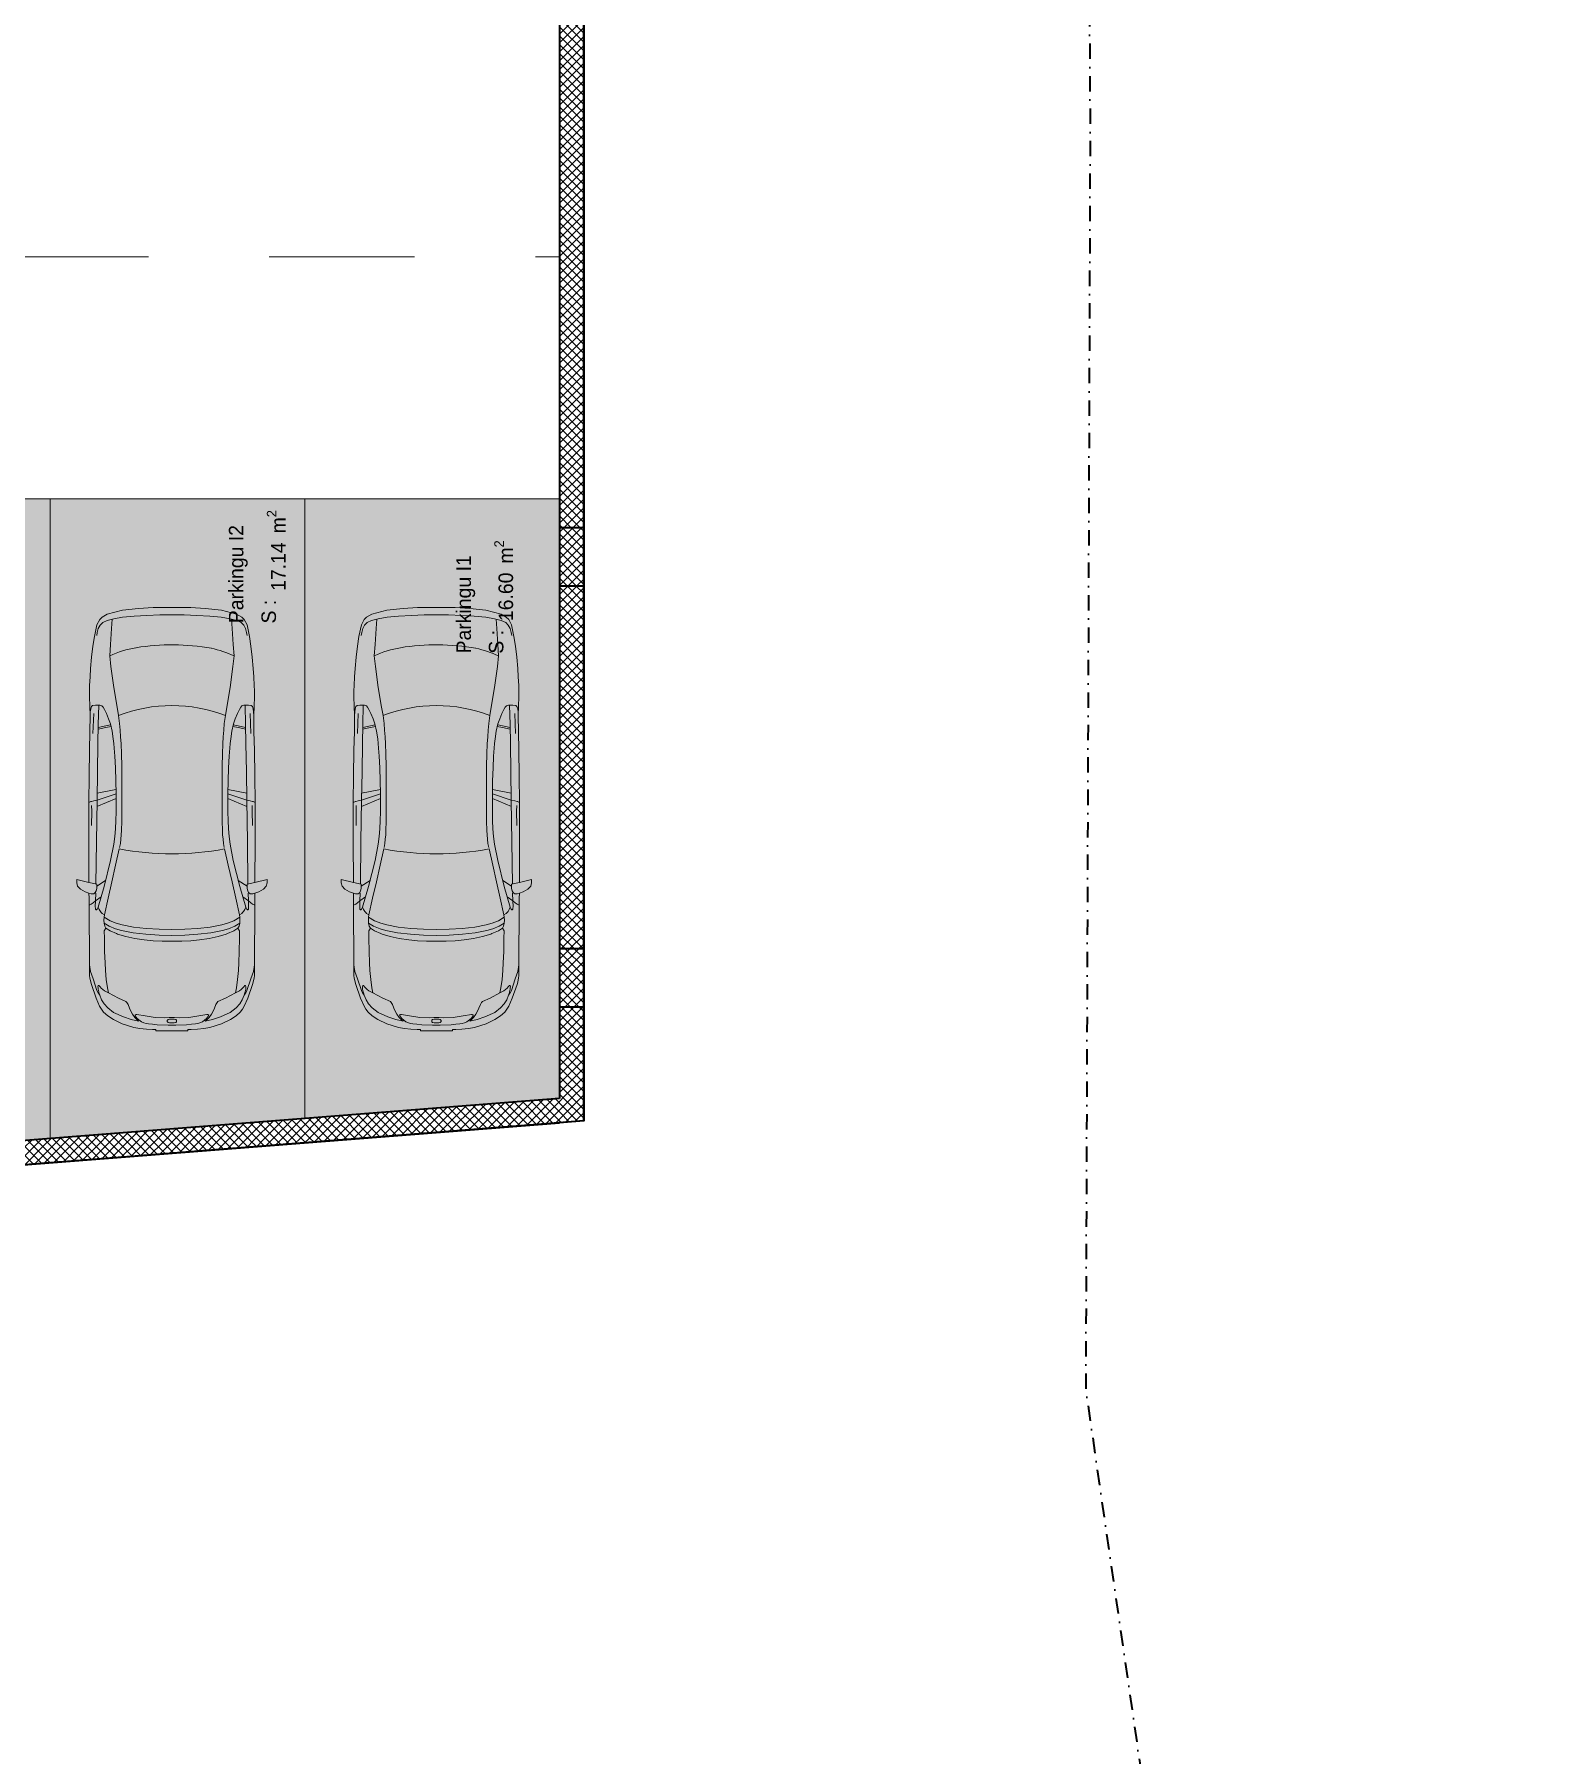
# Model space of a CAD drawing. Header units: millimetres. Extents: x 635850 to 824661, y -5878409 to -5774454.
# Drawn here: x 808876 to 824661, y -5825531 to -5807753 of the extents above; entities that cross this region are included whole.
import ezdxf
from ezdxf.enums import TextEntityAlignment as Align

# ---------------------------------------------------------------- set-up
doc = ezdxf.new("R2010")
doc.units = ezdxf.units.MM
doc.header["$MEASUREMENT"] = 0
doc.linetypes.add('A - Long Dashed', pattern=[2750, 1500, -1250])
doc.linetypes.add('Dot & Dashed', pattern=[335.138881, 158.75, -88.194444, 0, -88.194437])
for name, color, linetype, lineweight, true_color in [('A - Ndertesa 1 - Veturat_Pen_No__102', 7, 'Continuous', 13, 0xcccccc), ('A - Ndertesa 4 - Parcelat_Pen_No__8', 7, 'Continuous', 35, 0xa80f02), ('A - Ndertesa 9 test_Pen_No__102', 7, 'Continuous', 13, 0xcccccc), ('A - Ndertesa 9 test_Pen_No__249', 7, 'Continuous', 13, 0xe8e8e8), ('A - Ndertesa 9 test_Pen_No__82', 7, 'Continuous', 20, 0xaaaaaa), ('A - Ndertesa 9 test_Pen_No__94', 7, 'Continuous', 13, 0xe4ad2c)]:
    doc.layers.add(name, color=color, linetype=linetype, lineweight=lineweight, true_color=true_color)
doc.layers.add('A - Ndertesa 9 test', color=7, linetype='Continuous')
for name, color, linetype, lineweight in [('A - Ndertesa 9 test_Pen_No__101', 252, 'Continuous', 13), ('A - Ndertesa 9 test_Pen_No__22', 8, 'Continuous', 35), ('A - Ndertesa 9 test_Pen_No__42', 8, 'Continuous', 25), ('ARCHICAD Zone Stamps_Pen_No__101', 252, 'Continuous', 13)]:
    doc.layers.add(name, color=color, linetype=linetype, lineweight=lineweight)
doc.styles.add('GENERATED_STYLE_1', font='GOTHIC.TTF')
pattern_1 = [(45, (664183.82, -5827429.525), (-45.96194, 45.96194), []), (135, (664183.82, -5827429.525), (45.96194, 45.96194), [])]

# ---------------------------------------------------------------- blocks, each defined once
blk = doc.blocks.new('Parkingu I1__80', base_point=(813541, -5813528))
at = {"layer": 'A - Ndertesa 9 test_Pen_No__94', "linetype": 'Continuous', "lineweight": 0, "true_color": 0xffffff}
blk.add_hatch(color=7, dxfattribs=at).paths.add_polyline_path([(814304, -5812552), (811671, -5812552), (811671, -5818958), (814304, -5818751)])
at = {"layer": 'ARCHICAD Zone Stamps_Pen_No__101', "color": 252, "lineweight": 13, "insert": (813630, -5813817), "char_height": 150, "attachment_point": 1, "rotation": 90, "style": 'GENERATED_STYLE_1'}
blk.add_mtext('\\A1;{\\pql;\\pt0,5050;\\fCentury Gothic|b0|i0|c0|p34;16.60\\fCentury Gothic|b0|i0|c0|p34;\\A1{\\H.66x;\\S^  ;}\\fCentury Gothic|b0|i0|c0|p34; m\\fCentury Gothic|b0|i0|c0|p34;\\A1{\\H.66x;\\S2^  ;}}', dxfattribs=at)
at = {"layer": 'ARCHICAD Zone Stamps_Pen_No__101', "color": 252, "lineweight": 13, "style": 'GENERATED_STYLE_1'}
for tag, p in [('DUMMY_849', (813238, -5812957)), ('calculatedAreaCode', (813574, -5814154)), ('ROOM_NAME', (813238, -5814151))]:
    blk.add_attdef(tag, text='', height=150, rotation=90, dxfattribs=at).set_placement(p, align=Align.TOP_LEFT)
blk = doc.blocks.new('Parkingu I2__81', base_point=(811189, -5813214))
at = {"layer": 'A - Ndertesa 9 test_Pen_No__94', "linetype": 'Continuous', "lineweight": 0, "true_color": 0xffffff}
blk.add_hatch(color=7, dxfattribs=at).paths.add_polyline_path([(811671, -5812552), (809037, -5812552), (809037, -5819164), (811671, -5818958)])
at = {"layer": 'ARCHICAD Zone Stamps_Pen_No__101', "color": 252, "lineweight": 13, "insert": (811279, -5813504), "char_height": 150, "attachment_point": 1, "rotation": 90, "style": 'GENERATED_STYLE_1'}
blk.add_mtext('\\A1;{\\pql;\\pt0,5050;\\fCentury Gothic|b0|i0|c0|p34;17.14\\fCentury Gothic|b0|i0|c0|p34;\\A1{\\H.66x;\\S^  ;}\\fCentury Gothic|b0|i0|c0|p34; m\\fCentury Gothic|b0|i0|c0|p34;\\A1{\\H.66x;\\S2^  ;}}', dxfattribs=at)
at = {"layer": 'ARCHICAD Zone Stamps_Pen_No__101', "color": 252, "lineweight": 13, "style": 'GENERATED_STYLE_1'}
for tag, p in [('DUMMY_849', (810886, -5812643)), ('calculatedAreaCode', (811223, -5813841)), ('ROOM_NAME', (810886, -5813838))]:
    blk.add_attdef(tag, text='', height=150, rotation=90, dxfattribs=at).set_placement(p, align=Align.TOP_LEFT)
blk = doc.blocks.new('Parkingu I3__82', base_point=(808202, -5813133))
at = {"layer": 'A - Ndertesa 9 test_Pen_No__94', "linetype": 'Continuous', "lineweight": 0, "true_color": 0xffffff}
blk.add_hatch(color=7, dxfattribs=at).paths.add_polyline_path([(809037, -5812552), (806404, -5812552), (806404, -5819334), (809037, -5819164)])
at = {"layer": 'ARCHICAD Zone Stamps_Pen_No__101', "color": 252, "lineweight": 13, "insert": (808292, -5813423), "char_height": 150, "attachment_point": 1, "rotation": 90, "style": 'GENERATED_STYLE_1'}
blk.add_mtext('\\A1;{\\pql;\\pt0,5050;\\fCentury Gothic|b0|i0|c0|p34;17.63\\fCentury Gothic|b0|i0|c0|p34;\\A1{\\H.66x;\\S^  ;}\\fCentury Gothic|b0|i0|c0|p34; m\\fCentury Gothic|b0|i0|c0|p34;\\A1{\\H.66x;\\S2^  ;}}', dxfattribs=at)
at = {"layer": 'ARCHICAD Zone Stamps_Pen_No__101', "color": 252, "lineweight": 13, "style": 'GENERATED_STYLE_1'}
for tag, p in [('DUMMY_849', (807899, -5812562)), ('calculatedAreaCode', (808236, -5813760)), ('ROOM_NAME', (807899, -5813757))]:
    blk.add_attdef(tag, text='', height=150, rotation=90, dxfattribs=at).set_placement(p, align=Align.TOP_LEFT)
blk = doc.blocks.new('Slab_7', base_point=(785805, -5820250))
at = {"layer": 'A - Ndertesa 9 test_Pen_No__22', "color": 8, "linetype": 'Continuous', "lineweight": 35, "flags": 128}
blk.add_lwpolyline([(785805, -5820250), (785805, -5777848), (806004, -5776708), (808382, -5776709, -0.424657), (814554, -5782659), (814554, -5818983), (808604, -5819449), (807221, -5819557)], format="xyb", close=True, dxfattribs=at)
blk = doc.blocks.new('Wall_390', base_point=(807221, -5819557))
at = {"layer": 'A - Ndertesa 9 test_Pen_No__82', "linetype": 'Continuous', "lineweight": 20, "true_color": 0xaaaaaa}
h = blk.add_hatch(dxfattribs=at)
h.set_pattern_fill('Concrete_Block', color=253, style=0, pattern_type=2)
h.set_pattern_definition(pattern_1)
h.paths.add_polyline_path([(814304, -5818751), (807207, -5819308), (812651, -5819132), (814304, -5819002)])
h = blk.add_hatch(dxfattribs=at)
h.set_pattern_fill('Concrete_Block', color=253, style=0, pattern_type=2)
h.set_pattern_definition(pattern_1)
h.paths.add_polyline_path([(807207, -5819308), (807221, -5819557), (812651, -5819132)])
h = blk.add_hatch(dxfattribs=at)
h.set_pattern_fill('Concrete_Block', color=253, style=0, pattern_type=2)
h.set_pattern_definition(pattern_1)
h.paths.add_polyline_path([(805908, -5819600), (807221, -5819557), (807207, -5819308), (806501, -5819363), (806508, -5819580)])
h = blk.add_hatch(dxfattribs=at)
h.set_pattern_fill('Concrete_Block', color=253, style=0, pattern_type=2)
h.set_pattern_definition(pattern_1)
h.paths.add_polyline_path([(805902, -5819410), (801777, -5819733), (805908, -5819600)])
at = {"layer": 'A - Ndertesa 9 test_Pen_No__22', "color": 8, "linetype": 'Continuous', "lineweight": 35, "flags": 128}
for points in [[(814304, -5818751), (807207, -5819308)], [(807221, -5819557), (814304, -5819002)], [(807221, -5819557), (801777, -5819733)]]:
    blk.add_lwpolyline(points, dxfattribs=at)
blk = doc.blocks.new('Column_454', base_point=(814429, -5813152))
at = {"layer": 'A - Ndertesa 9 test_Pen_No__101', "linetype": 'Continuous', "lineweight": 13}
h = blk.add_hatch(dxfattribs=at)
h.set_pattern_fill('Concrete_Block', color=252, style=0, pattern_type=2)
h.set_pattern_definition(pattern_1)
h.paths.add_polyline_path([(814304, -5813452), (814554, -5813452), (814554, -5812852), (814304, -5812852)])
at = {"layer": 'A - Ndertesa 9 test_Pen_No__22', "color": 8, "linetype": 'Continuous', "lineweight": 35, "flags": 128}
blk.add_lwpolyline([(814304, -5813452), (814554, -5813452), (814554, -5812852), (814304, -5812852)], close=True, dxfattribs=at)
blk = doc.blocks.new('Column_461', base_point=(814429, -5817502))
at = {"layer": 'A - Ndertesa 9 test_Pen_No__101', "linetype": 'Continuous', "lineweight": 13}
h = blk.add_hatch(dxfattribs=at)
h.set_pattern_fill('Concrete_Block', color=252, style=0, pattern_type=2)
h.set_pattern_definition(pattern_1)
h.paths.add_polyline_path([(814304, -5817802), (814554, -5817802), (814554, -5817202), (814304, -5817202)])
at = {"layer": 'A - Ndertesa 9 test_Pen_No__22', "color": 8, "linetype": 'Continuous', "lineweight": 35, "flags": 128}
blk.add_lwpolyline([(814304, -5817802), (814554, -5817802), (814554, -5817202), (814304, -5817202)], close=True, dxfattribs=at)
blk = doc.blocks.new('Car 05 25')
at = {"layer": 'A - Ndertesa 1 - Veturat_Pen_No__102', "color": 254, "linetype": 'Continuous', "lineweight": 13, "true_color": 0xcccccc}
for p, q in [((-729, 716), (-751, 670)), ((-701, 743), (-729, 716)), ((-665, 761), (-701, 743)), ((-627, 772), (-665, 761)), ((-595, 778), (-627, 772)), ((125, 791), (129, 820)), ((126, 744), (125, 791)), ((327, 762), (125, 756)), ((132, 723), (126, 744)), ((129, 820), (139, 832)), ((147, 711), (132, 723)), ((139, 832), (165, 840)), ((165, 840), (195, 844)), ((195, 844), (231, 846)), ((211, 809), (418, 816)), ((522, 765), (327, 762)), ((355, 762), (339, 683)), ((373, 763), (357, 683)), ((814, 769), (522, 765)), ((1109, 774), (814, 769)), ((1036, 773), (997, 579)), ((1042, 578), (1108, 774)), ((1173, 775), (1090, 578)), ((1115, 809), (1109, 774)), ((1109, 774), (1538, 780)), ((1120, 833), (1115, 809)), ((1121, 838), (1120, 836)), ((1120, 836), (1120, 833)), ((1130, 859), (1121, 838)), ((1163, 830), (1220, 829)), ((1220, 829), (1370, 831)), ((1538, 780), (1975, 786)), ((1939, 686), (1996, 777)), ((1958, 858), (1977, 777)), ((1977, 777), (2020, 777)), ((2000, 702), (2214, 763)), ((2020, 777), (2044, 783)), ((2044, 783), (2063, 792)), ((2063, 792), (2070, 800)), ((2069, 788), (2065, 794)), ((2075, 836), (2068, 858)), ((2069, 788), (2148, 790)), ((2070, 800), (2075, 809)), ((2075, 809), (2075, 836)), ((2107, 732), (2148, 790)), ((2148, 790), (2167, 814)), ((2148, 790), (2206, 792)), ((2167, 814), (2182, 834)), ((2182, 834), (2193, 856)), ((2206, 792), (2227, 791)), ((2227, 770), (2214, 763)), ((2214, 763), (2238, 752)), ((2227, 791), (2233, 790)), ((2234, 774), (2227, 770)), ((2233, 790), (2238, 787)), ((2238, 777), (2234, 774)), ((2241, 784), (2238, 787)), ((2238, 777), (2241, 781)), ((2238, 752), (2259, 740)), ((2241, 781), (2241, 784)), ((2259, 740), (2269, 731)), ((2269, 731), (2279, 722)), ((2279, 722), (2294, 698)), ((2808, 853), (2877, 843)), ((2877, 843), (2954, 814)), ((2904, 833), (2905, 833)), ((2954, 814), (3076, 775)), ((3022, 758), (3024, 762)), ((3024, 754), (3022, 758)), ((3024, 762), (3035, 765)), ((3038, 743), (3024, 754)), ((3035, 765), (3047, 764)), ((3051, 731), (3038, 743)), ((3047, 764), (3061, 763)), ((3065, 715), (3051, 731)), ((3061, 763), (3090, 757)), ((3077, 698), (3065, 715)), ((3100, 763), (3076, 775)), ((3090, 757), (3108, 751)), ((3114, 753), (3100, 763)), ((3108, 751), (3123, 746)), ((3123, 746), (3114, 753)), ((3170, 727), (3123, 746)), ((3212, 701), (3170, 727)), ((-768, 602), (-783, 510)), ((-768, 602), (-751, 670)), ((-764, 617), (-666, 624)), ((-666, 624), (-501, 634)), ((-501, 634), (-383, 642)), ((-383, 642), (-274, 631)), ((-274, 631), (-56, 601)), ((-56, 601), (146, 567)), ((146, 567), (233, 552)), ((171, 697), (147, 711)), ((213, 677), (171, 697)), ((266, 655), (213, 677)), ((233, 552), (315, 541)), ((319, 636), (266, 655)), ((315, 541), (384, 535)), ((393, 618), (319, 636)), ((339, 683), (330, 634)), ((357, 683), (347, 629)), ((384, 535), (454, 530)), ((475, 607), (393, 618)), ((521, 602), (475, 607)), ((570, 597), (521, 602)), ((653, 591), (570, 597)), ((773, 585), (653, 591)), ((907, 580), (773, 585)), ((1042, 578), (907, 580)), ((1228, 578), (1042, 578)), ((1316, 580), (1228, 578)), ((1403, 584), (1316, 580)), ((1484, 590), (1403, 584)), ((1562, 601), (1484, 590)), ((1554, 533), (1597, 541)), ((1730, 634), (1562, 601)), ((1597, 541), (1597, 541)), ((1611, 544), (1780, 582)), ((2000, 702), (1730, 634)), ((1780, 582), (1953, 621)), ((1953, 621), (2122, 660)), ((2122, 660), (2294, 698)), ((2294, 698), (2317, 701)), ((2294, 698), (2294, 698)), ((2317, 701), (2346, 703)), ((2355, 640), (2317, 701)), ((2346, 703), (2379, 702)), ((2380, 575), (2355, 640)), ((2410, 649), (2379, 702)), ((2379, 702), (2411, 694)), ((2397, 514), (2380, 575)), ((2436, 583), (2410, 649)), ((2411, 694), (2411, 694)), ((2429, 682), (2411, 694)), ((2429, 682), (2457, 700)), ((2429, 682), (2429, 682)), ((2429, 682), (2457, 640)), ((2454, 522), (2436, 583)), ((2457, 700), (2535, 698)), ((2457, 640), (2487, 574)), ((2487, 574), (2492, 562)), ((2492, 562), (2518, 477)), ((2535, 698), (2535, 698)), ((2535, 698), (2673, 696)), ((2673, 696), (2787, 691)), ((2787, 691), (2868, 687)), ((2868, 687), (2960, 679)), ((2960, 679), (2868, 687)), ((2960, 679), (3047, 666)), ((3047, 666), (3100, 657)), ((3100, 657), (3077, 698)), ((3153, 554), (3100, 657)), ((3190, 476), (3153, 554)), ((3254, 663), (3212, 701)), ((3302, 603), (3254, 663)), ((3302, 603), (3346, 501)), ((-795, 391), (-802, 259)), ((-783, 510), (-795, 391)), ((454, 530), (526, 526)), ((526, 526), (628, 522)), ((628, 522), (757, 518)), ((757, 518), (1323, 518)), ((1323, 518), (1420, 522)), ((1420, 522), (1467, 524)), ((1467, 524), (1511, 528)), ((1511, 528), (1554, 533)), ((2419, 396), (2397, 514)), ((2434, 266), (2419, 396)), ((2478, 401), (2454, 522)), ((2494, 269), (2478, 401)), ((2518, 477), (2538, 384)), ((2538, 384), (2551, 286)), ((3199, 467), (3190, 476)), ((3221, 454), (3199, 467)), ((3256, 439), (3221, 454)), ((3288, 425), (3256, 439)), ((3319, 408), (3288, 425)), ((3353, 384), (3319, 408)), ((3325, 377), (3321, 370)), ((3321, 370), (3321, 362)), ((3321, 362), (3338, 277)), ((3328, 380), (3325, 377)), ((3338, 379), (3328, 380)), ((3364, 358), (3338, 379)), ((3346, 501), (3374, 420)), ((3377, 360), (3353, 384)), ((3397, 316), (3364, 358)), ((3391, 344), (3374, 420)), ((3391, 344), (3377, 360)), ((-802, 259), (-807, 125)), ((2442, 132), (2434, 266)), ((2503, 133), (2494, 269)), ((2551, 286), (2560, 194)), ((2560, 194), (2564, 101)), ((3338, 277), (3352, 173)), ((3408, 289), (3397, 316)), ((3408, 289), (3414, 267)), ((3414, 267), (3418, 243)), ((3418, 243), (3424, 201)), ((3424, 201), (3428, 152)), ((-807, 125), (-808, 0)), ((-807, -125), (-808, 0)), ((2444, 0), (2442, 132)), ((2444, 0), (2442, -132)), ((2506, 0), (2503, 133)), ((2564, 101), (2566, 0)), ((2564, -101), (2566, 0)), ((3352, 173), (3358, 76)), ((3354, 28), (3358, 76)), ((3354, 28), (3354, -1)), ((3354, -28), (3354, 1)), ((3371, 12), (3370, -1)), ((3371, -12), (3370, 1)), ((3372, 24), (3371, 12)), ((3376, 39), (3372, 24)), ((3382, 47), (3376, 39)), ((3386, 48), (3382, 47)), ((3386, 48), (3394, 48)), ((3399, 47), (3394, 48)), ((3404, 39), (3399, 47)), ((3404, 39), (3408, 24)), ((3408, 24), (3410, 8)), ((3410, 8), (3410, 0)), ((3432, 40), (3428, 152)), ((3432, 57), (3432, 57)), ((3432, 0), (3432, 40)), ((3432, 0), (3432, -40)), ((-802, -259), (-807, -125)), ((2442, -132), (2434, -266)), ((2503, -133), (2494, -269)), ((2506, 0), (2503, -133)), ((2560, -194), (2564, -101)), ((3338, -277), (3352, -173)), ((3352, -173), (3358, -76)), ((3354, -28), (3358, -76)), ((3372, -24), (3371, -12)), ((3376, -39), (3372, -24)), ((3382, -47), (3376, -39)), ((3386, -48), (3382, -47)), ((3386, -48), (3394, -48)), ((3399, -47), (3394, -48)), ((3404, -39), (3399, -47)), ((3404, -39), (3408, -24)), ((3408, -24), (3410, -8)), ((3410, -8), (3410, 0)), ((3424, -201), (3428, -152)), ((3432, -40), (3428, -152)), ((3432, -57), (3432, -57)), ((-795, -391), (-802, -259)), ((2434, -266), (2419, -396)), ((2494, -269), (2478, -401)), ((2538, -384), (2551, -286)), ((2551, -286), (2560, -194)), ((3321, -362), (3338, -277)), ((3397, -316), (3364, -358)), ((3391, -344), (3374, -420)), ((3391, -344), (3377, -360)), ((3408, -289), (3397, -316)), ((3408, -289), (3414, -267)), ((3414, -267), (3418, -243)), ((3418, -243), (3424, -201)), ((-783, -510), (-795, -391)), ((-768, -602), (-783, -510)), ((384, -535), (454, -530)), ((454, -530), (526, -526)), ((526, -526), (628, -522)), ((628, -522), (757, -518)), ((757, -518), (1323, -518)), ((1323, -518), (1420, -522)), ((1420, -522), (1467, -524)), ((1467, -524), (1511, -528)), ((1511, -528), (1554, -533)), ((1554, -533), (1597, -541)), ((2397, -514), (2380, -575)), ((2419, -396), (2397, -514)), ((2454, -522), (2436, -583)), ((2478, -401), (2454, -522)), ((2492, -562), (2518, -477)), ((2518, -477), (2538, -384)), ((3190, -476), (3153, -554)), ((3199, -467), (3190, -476)), ((3221, -454), (3199, -467)), ((3256, -439), (3221, -454)), ((3288, -425), (3256, -439)), ((3319, -408), (3288, -425)), ((3302, -603), (3346, -501)), ((3353, -384), (3319, -408)), ((3321, -370), (3321, -362)), ((3325, -377), (3321, -370)), ((3328, -380), (3325, -377)), ((3338, -379), (3328, -380)), ((3364, -358), (3338, -379)), ((3346, -501), (3374, -420)), ((3377, -360), (3353, -384)), ((-768, -602), (-751, -670)), ((-764, -617), (-666, -624)), ((-729, -716), (-751, -670)), ((-666, -624), (-501, -634)), ((-501, -634), (-383, -642)), ((-383, -642), (-274, -631)), ((-274, -631), (-56, -601)), ((-56, -601), (146, -567)), ((147, -711), (132, -723)), ((146, -567), (233, -552)), ((171, -697), (147, -711)), ((213, -677), (171, -697)), ((266, -655), (213, -677)), ((233, -552), (315, -541)), ((319, -636), (266, -655)), ((315, -541), (384, -535)), ((393, -618), (319, -636)), ((339, -683), (330, -634)), ((355, -762), (339, -683)), ((357, -683), (347, -629)), ((373, -763), (357, -683)), ((475, -607), (393, -618)), ((521, -602), (475, -607)), ((570, -597), (521, -602)), ((653, -591), (570, -597)), ((773, -585), (653, -591)), ((907, -580), (773, -585)), ((1042, -578), (907, -580)), ((1036, -773), (997, -579)), ((1042, -578), (1108, -774)), ((1228, -578), (1042, -578)), ((1173, -775), (1090, -578)), ((1316, -580), (1228, -578)), ((1403, -584), (1316, -580)), ((1484, -590), (1403, -584)), ((1562, -601), (1484, -590)), ((1730, -634), (1562, -601)), ((1597, -541), (1597, -541)), ((1611, -544), (1780, -582)), ((2000, -702), (1730, -634)), ((1780, -582), (1953, -621)), ((1939, -686), (1996, -777)), ((1953, -621), (2122, -660)), ((2000, -702), (2214, -763)), ((2122, -660), (2294, -698)), ((2279, -722), (2294, -698)), ((2294, -698), (2317, -701)), ((2294, -698), (2294, -698)), ((2355, -640), (2317, -701)), ((2317, -701), (2346, -703)), ((2346, -703), (2379, -702)), ((2380, -575), (2355, -640)), ((2410, -649), (2379, -702)), ((2379, -702), (2411, -694)), ((2436, -583), (2410, -649)), ((2429, -682), (2411, -694)), ((2411, -694), (2411, -694)), ((2429, -682), (2457, -640)), ((2429, -682), (2429, -682)), ((2429, -682), (2457, -700)), ((2457, -640), (2487, -574)), ((2457, -700), (2535, -698)), ((2487, -574), (2492, -562)), ((2535, -698), (2673, -696)), ((2535, -698), (2535, -698)), ((2673, -696), (2787, -691)), ((2787, -691), (2868, -687)), ((2868, -687), (2960, -679)), ((2960, -679), (2868, -687)), ((2960, -679), (3047, -666)), ((3047, -666), (3100, -657)), ((3077, -698), (3065, -715)), ((3100, -657), (3077, -698)), ((3153, -554), (3100, -657)), ((3212, -701), (3170, -727)), ((3254, -663), (3212, -701)), ((3302, -603), (3254, -663)), ((-701, -743), (-729, -716)), ((-665, -761), (-701, -743)), ((-627, -772), (-665, -761)), ((-595, -778), (-627, -772)), ((126, -744), (125, -791)), ((327, -762), (125, -756)), ((125, -791), (129, -820)), ((132, -723), (126, -744)), ((129, -820), (139, -832)), ((139, -832), (165, -840)), ((165, -840), (195, -844)), ((195, -844), (231, -846)), ((211, -809), (418, -816)), ((522, -765), (327, -762)), ((814, -769), (522, -765)), ((1109, -774), (814, -769)), ((1109, -774), (1538, -780)), ((1115, -809), (1109, -774)), ((1120, -833), (1115, -809)), ((1120, -836), (1120, -833)), ((1121, -838), (1120, -836)), ((1130, -859), (1121, -838)), ((1163, -830), (1220, -829)), ((1220, -829), (1370, -831)), ((1538, -780), (1975, -786)), ((1958, -858), (1977, -777)), ((1977, -777), (2020, -777)), ((2020, -777), (2044, -783)), ((2044, -783), (2063, -792)), ((2063, -792), (2070, -800)), ((2069, -788), (2065, -794)), ((2075, -836), (2068, -858)), ((2069, -788), (2148, -790)), ((2070, -800), (2075, -809)), ((2075, -809), (2075, -836)), ((2107, -732), (2148, -790)), ((2148, -790), (2167, -814)), ((2148, -790), (2206, -792)), ((2167, -814), (2182, -834)), ((2182, -834), (2193, -856)), ((2206, -792), (2227, -791)), ((2214, -763), (2238, -752)), ((2227, -770), (2214, -763)), ((2234, -774), (2227, -770)), ((2227, -791), (2233, -790)), ((2233, -790), (2238, -787)), ((2238, -777), (2234, -774)), ((2238, -752), (2259, -740)), ((2238, -777), (2241, -781)), ((2241, -784), (2238, -787)), ((2241, -781), (2241, -784)), ((2259, -740), (2269, -731)), ((2269, -731), (2279, -722)), ((2808, -853), (2877, -843)), ((2877, -843), (2954, -814)), ((2954, -814), (3076, -775)), ((3024, -754), (3022, -758)), ((3022, -758), (3024, -762)), ((3038, -743), (3024, -754)), ((3024, -762), (3035, -765)), ((3035, -765), (3047, -764)), ((3051, -731), (3038, -743)), ((3047, -764), (3061, -763)), ((3065, -715), (3051, -731)), ((3061, -763), (3090, -757)), ((3100, -763), (3076, -775)), ((3090, -757), (3108, -751)), ((3114, -753), (3100, -763)), ((3108, -751), (3123, -746)), ((3123, -746), (3114, -753)), ((3170, -727), (3123, -746))]:
    blk.add_line(p, q, dxfattribs=at)
at = {"layer": 'A - Ndertesa 1 - Veturat_Pen_No__102', "color": 254, "linetype": 'Continuous', "lineweight": 13, "true_color": 0xcccccc, "flags": 128}
blk.add_lwpolyline([(-483, -817), (-372, -830), (-252, -841), (-168, -845), (-78, -851), (-24, -852), (40, -852), (231, -846), (400, -848), (591, -852), (857, -856), (1130, -859), (1536, -860), (1958, -858), (1929, -983), (1961, -983), (1997, -975), (2027, -945), (2055, -898), (2068, -858), (2120, -857), (2193, -856), (2808, -853), (2856, -853), (2891, -853), (2923, -852), (2945, -849), (2990, -840), (3014, -833), (3154, -783), (3236, -748), (3269, -728), (3299, -706), (3337, -663), (3374, -604), (3418, -513), (3457, -393), (3468, -331), (3474, -264), (3478, -200), (3479, -165), (3490, -165), (3490, 165), (3479, 165), (3478, 200), (3474, 264), (3468, 331), (3457, 393), (3418, 513), (3374, 604), (3337, 663), (3299, 706), (3269, 728), (3236, 748), (3154, 783), (3014, 833), (2990, 840), (2945, 849), (2923, 852), (2891, 853), (2856, 853), (2808, 853), (2193, 856), (2120, 857), (2068, 858), (2055, 898), (2027, 945), (1997, 975), (1961, 983), (1929, 983), (1958, 858), (1536, 860), (1130, 859), (857, 856), (591, 852), (400, 848), (231, 846), (40, 852), (-24, 852), (-78, 851), (-168, 845), (-252, 841), (-372, 830), (-483, 817), (-585, 801), (-706, 776), (-758, 747), (-785, 722), (-815, 668), (-855, 511), (-875, 345), (-883, 195), (-885, 0), (-883, -195), (-875, -345), (-855, -511), (-815, -668), (-785, -722), (-758, -747), (-706, -776), (-585, -801)], close=True, dxfattribs=at)
at = {"layer": 'A - Ndertesa 1 - Veturat_Pen_No__102', "color": 254, "linetype": 'Continuous', "lineweight": 13, "true_color": 0xcccccc}
for centre, radius, start, end in [((493, 218), 973, 154.1545, 170.9117), ((1650, 0), 1520, 158.6992, 201.3008), ((-1245, 0), 2907, 349.2142, 10.7858), ((1856, -2), 2354, 170.8804, 189.9223), ((493, -218), 973, 191.2305, 205.8455)]:
    blk.add_arc(centre, radius, start, end, dxfattribs=at)
blk = doc.blocks.new('Wall_440', base_point=(814554, -5818983))
at = {"layer": 'A - Ndertesa 9 test_Pen_No__82', "linetype": 'Continuous', "lineweight": 20, "true_color": 0xaaaaaa}
h = blk.add_hatch(dxfattribs=at)
h.set_pattern_fill('Concrete_Block', color=253, style=0, pattern_type=2)
h.set_pattern_definition(pattern_1)
h.paths.add_polyline_path([(814304, -5812852), (814554, -5812852), (814554, -5807202), (814304, -5807202)])
h = blk.add_hatch(dxfattribs=at)
h.set_pattern_fill('Concrete_Block', color=253, style=0, pattern_type=2)
h.set_pattern_definition(pattern_1)
h.paths.add_polyline_path([(814554, -5813452), (814304, -5813452), (814304, -5817202), (814554, -5817202)])
h = blk.add_hatch(dxfattribs=at)
h.set_pattern_fill('Concrete_Block', color=253, style=0, pattern_type=2)
h.set_pattern_definition(pattern_1)
h.paths.add_polyline_path([(814304, -5818751), (814554, -5818732), (814554, -5817802), (814304, -5817802)])
h = blk.add_hatch(dxfattribs=at)
h.set_pattern_fill('Concrete_Block', color=253, style=0, pattern_type=2)
h.set_pattern_definition(pattern_1)
h.paths.add_polyline_path([(814304, -5818751), (814554, -5818983), (814554, -5818732)])
h = blk.add_hatch(dxfattribs=at)
h.set_pattern_fill('Concrete_Block', color=253, style=0, pattern_type=2)
h.set_pattern_definition(pattern_1)
h.paths.add_polyline_path([(814304, -5819002), (814554, -5818983), (814304, -5818751)])
at = {"layer": 'A - Ndertesa 9 test_Pen_No__22', "color": 8, "linetype": 'Continuous', "lineweight": 35, "flags": 128}
for points in [[(814304, -5807202), (814304, -5812852)], [(814554, -5812852), (814554, -5807202)], [(814304, -5813452), (814304, -5817202)], [(814554, -5817202), (814554, -5813452)], [(814304, -5817802), (814304, -5818751)], [(814554, -5818983), (814554, -5817802)], [(814554, -5818983), (814304, -5819002)]]:
    blk.add_lwpolyline(points, dxfattribs=at)

msp = doc.modelspace()

# ---------------------------------------------------------------- hatches: boundary and pattern name
at = {"layer": 'A - Ndertesa 9 test_Pen_No__102', "linetype": 'Continuous', "lineweight": 0, "true_color": 0x333333}
msp.add_hatch(color=250, dxfattribs=at).paths.add_polyline_path([(785805, -5814055.8, 0.1073194), (788580.3, -5812683.1, -0.1698217), (788954.2, -5812552.2), (814304.2, -5812552.2), (814304.2, -5818751.3), (807207, -5819307.8), (785796.9, -5820000.1)])

# ---------------------------------------------------------------- linework, layer by layer
at = {"layer": 'A - Ndertesa 4 - Parcelat_Pen_No__8', "color": 14, "linetype": 'Dot & Dashed', "lineweight": 35, "true_color": 0xa80f02, "flags": 128}
msp.add_lwpolyline([(733761.3, -5782580), (734384.5, -5782511.6), (739483.2, -5781910.3), (747197.4, -5781000), (784230.8, -5776632.3), (793698.8, -5776099.1), (819130, -5774668.2), (819631.1, -5776866.2), (819788.1, -5808768.6), (819746.4, -5820701.6), (819743.1, -5821766.1), (820301.5, -5825616.4), (821512.9, -5834119.4), (824288.1, -5853609.9), (824291, -5858767), (824299.3, -5867013.6), (824597.3, -5875197.7), (824661.3, -5876965.6), (784564.9, -5878321), (781955.6, -5878409.2), (781730.2, -5866302.9), (775348.1, -5866126), (752901.9, -5864556.1), (751179, -5864553.9), (727260.7, -5864453.7), (725402.9, -5864686.4), (718860.6, -5865507.5), (710389, -5865868.7), (686520.5, -5865695.5), (678720.9, -5864781.6), (675513.9, -5865184.2), (661350.7, -5864944.6), (635849.7, -5864460.6), (638063.7, -5831999.5), (638105, -5831384.7), (638101.8, -5831365), (638115.5, -5831200.6), (639884.7, -5813259.3), (641769, -5794156.2), (641993.7, -5791687.6), (680547, -5788218.5), (691950.8, -5787192.6), (699894.6, -5786316.7)], close=True, dxfattribs=at)
at = {"layer": 'A - Ndertesa 9 test', "color": 7, "linetype": 'Continuous', "lineweight": 0, "true_color": 0xffffff, "flags": 128}
for points in [[(809037.5, -5812552.2), (806404.2, -5812552.2), (806404.2, -5819333.6), (809037.5, -5819164.2)], [(811670.8, -5812552.2), (809037.5, -5812552.2), (809037.5, -5819164.2), (811670.8, -5818957.8)], [(814304.2, -5812552.2), (811670.8, -5812552.2), (811670.8, -5818957.8), (814304.2, -5818751.3)]]:
    msp.add_lwpolyline(points, close=True, dxfattribs=at)
at = {"layer": 'A - Ndertesa 9 test_Pen_No__249', "color": 254, "linetype": 'A - Long Dashed', "lineweight": 13, "true_color": 0xe8e8e8, "flags": 128}
msp.add_lwpolyline([(800304.2, -5810052.2), (814304.2, -5810052.2)], dxfattribs=at)
at = {"layer": 'A - Ndertesa 9 test_Pen_No__42', "color": 8, "linetype": 'Continuous', "lineweight": 25}
msp.add_lwpolyline([(785805, -5820249.9), (807220.8, -5819557.4), (814072.5, -5819020.3)], dxfattribs=at)
at = {"layer": 'A - Ndertesa 9 test_Pen_No__82', "color": 253, "linetype": 'Continuous', "lineweight": 20, "true_color": 0xaaaaaa, "flags": 128}
for points in [[(804804.2, -5812552.2), (814304.2, -5812552.2)], [(809037.5, -5812552.2), (809037.5, -5819164.2)], [(811670.8, -5812552.2), (811670.8, -5818957.8)]]:
    msp.add_lwpolyline(points, dxfattribs=at)

# ---------------------------------------------------------------- block references
at = {"layer": 'A - Ndertesa 9 test', "color": 8, "linetype": 'Continuous', "lineweight": 35}
msp.add_blockref('Slab_7', (785805, -5820249.9), dxfattribs=at)
at = {"layer": 'A - Ndertesa 9 test', "color": 8, "lineweight": 35}
for name, p in [('Wall_440', (814554.2, -5818982.5)), ('Column_454', (814429.2, -5813152.2)), ('Column_461', (814429.2, -5817502.2)), ('Wall_390', (807220.8, -5819557.4))]:
    msp.add_blockref(name, p, dxfattribs=at)
at = {"layer": 'A - Ndertesa 9 test', "color": 252, "linetype": 'Continuous', "lineweight": 13}
for name, p, values in [('Parkingu I3__82', (808202.2, -5813133.2), {'ROOM_NAME': 'Parkingu I3', 'calculatedAreaCode': 'S : '}), ('Parkingu I2__81', (811189.1, -5813214.3), {'ROOM_NAME': 'Parkingu I2', 'calculatedAreaCode': 'S : '}), ('Parkingu I1__80', (813540.7, -5813527.5), {'ROOM_NAME': 'Parkingu I1', 'calculatedAreaCode': 'S : '})]:
    msp.add_blockref(name, p, dxfattribs=at).add_auto_attribs(values)
at = {"layer": 'A - Ndertesa 9 test_Pen_No__102', "color": 254, "linetype": 'Continuous', "lineweight": 13, "true_color": 0xcccccc, "xscale": -1, "zscale": 1000, "rotation": 90}
for p in [(810297.8, -5814559.7), (813031.4, -5814559.7)]:
    msp.add_blockref('Car 05 25', p, dxfattribs=at)

doc.saveas('drawing.dxf')
